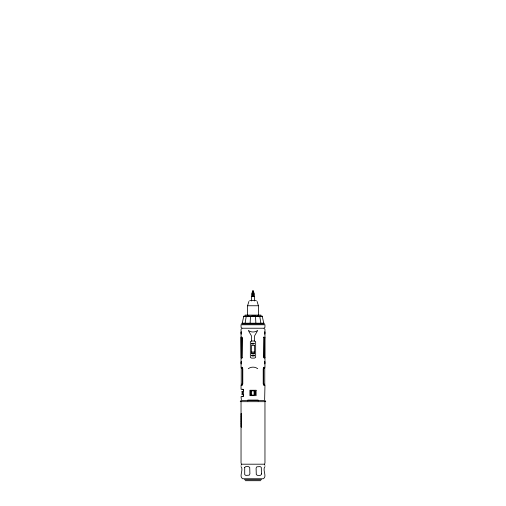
<?xml version="1.0" encoding="UTF-8"?>
<svg xmlns="http://www.w3.org/2000/svg" width="506" height="506" viewBox="0 0 506 506"><rect width="100%" height="100%" fill="white"/><g stroke="black" fill="none" stroke-linecap="round" stroke-linejoin="round"><path stroke-width="0.76" d="M250.116 323.22L250.502 316.623C251.431 315.573 260.116 316.573 253 316.117M242.058 389.569L243.323 389.696L243.588 390.974L243.538 395.667L243.323 396.198L242.058 396.325M252.798 291.083L253 296.586L253.202 291.083M264.878 357.261L264.701 358.052L264.701 337.148L264.878 337.945M243.588 394.92L243.146 396.559L241.039 396.698L241.356 399.753M242.772 384.048L242.772 368.621M263.228 368.621L263.228 384.048M242.153 391.391L242.703 393.118L242.153 394.509M241.039 465.273L241.577 464.344M241.634 384.048L241.457 384.775M264.366 368.621L264.543 367.894M245.119 323.22L246.175 316.623L245.024 316.117L243.677 316.623L243.784 316.117L242.229 323.22M264.809 401.789L265.327 401.631L265.22 400.607L240.78 400.607L240.673 401.682L241.191 401.789M254.398 300.988L254.398 293.758L253 290.944L251.602 293.758L251.602 300.988M247.567 315.099L247.567 305.75L248.939 301.393M241.242 385.414L241.242 367.261M264.758 367.261L264.758 385.414M264.644 399.753L264.961 385.414L263.961 385.414A1.562 0.595 -90 0 1 263.36 383.852L263.36 368.823A1.562 0.595 -90 0 1 263.961 367.261L264.961 367.261L264.961 329.317L263.885 328.236L264.929 327.439L264.961 324.757L241.039 324.757L241.071 327.439L242.115 328.236L241.039 329.317L241.039 367.261L242.039 367.261A1.562 0.595 -90 0 1 242.64 368.823L242.64 383.852A1.562 0.595 -90 0 1 242.039 385.414L241.039 385.414L241.039 389.196L243.146 389.335L243.588 390.974M260.881 323.22L259.825 316.623L260.976 316.117L262.323 316.623L262.216 316.117L263.771 323.22M264.423 464.053L264.961 463.123L264.961 402.479M243.677 316.623L244.094 316.301M263.443 368.09L264.746 367.894M242.557 384.579L241.254 384.775M248.288 368.697C250.951 366.597 255.049 366.597 257.712 368.697M254.796 316.301L255.498 316.623L257.605 316.117L259.825 316.623M251.564 341.025L250.343 341.676L250.343 357.457L251.564 358.109L254.436 358.109L255.656 357.457L255.656 341.676L254.436 341.025L251.564 341.025L251.425 335.839L248.288 330.431C250.951 332.537 255.049 332.537 257.712 330.431L254.575 335.839L254.436 341.025M246.175 316.623L248.395 316.117L250.502 316.623M252.652 291.083L253.348 291.083M251.602 296.586L254.398 296.586M249.698 300.621L256.302 300.621M247.567 305.75L258.433 305.75L258.433 315.099M245.081 315.099L260.919 315.099M244.17 316.067L261.83 316.067M241.849 323.22L264.151 323.22M241.697 323.903L264.303 323.903M242.482 328.236L263.518 328.236M241.254 367.894L242.557 368.09M264.746 384.775L263.443 384.579M240.242 401.682L265.758 401.682M241.324 413.781L241.324 415.078M241.305 416.046L241.305 417.501M241.305 418.361L241.305 419.809M241.305 420.676L241.305 422.124M241.305 422.984L241.305 424.439M241.324 425.407L241.324 426.703M242.115 464.198L263.885 464.198M241.039 466.602C243.924 469.669 238.547 476.823 242.697 478.752L263.303 478.752C267.453 476.823 262.076 469.669 264.961 466.602M244.354 479.726L261.646 479.726M245.334 480.7L260.666 480.7M264.423 464.344L264.961 465.273M241.577 464.053L241.039 463.123L241.039 402.479M261.912 316.301L262.323 316.623M264.543 384.775L264.366 384.048M241.457 367.894L241.634 368.621M257.061 301.393L258.433 305.75M255.498 316.623L255.884 323.22M258.155 400.986L258.155 400.069L247.845 400.069L247.845 400.986M254.221 343.277L253.531 343.277M253.93 343.365L253.93 344.08L253.816 343.365M253 290.944L253 296.586M252.114 343.277L251.659 343.277L251.659 344.08L251.773 343.365M242.058 391.201L242.058 394.693M241.362 413.516L241.362 426.969M241.09 362.119C241.115 367.577 241.779 359.424 241.09 362.119M241.096 332.284C241.122 337.698 241.754 329.83 241.096 332.284M264.613 332.284C264.638 337.698 265.27 329.83 264.613 332.284M264.619 362.043C264.644 367.457 265.245 359.798 264.619 362.043M252.93 355.465C253.228 356.711 253.734 354.567 252.93 355.465M253.557 355.541C252.741 356.97 252.734 354.111 253.557 355.541M241.179 337.148L241.299 358.052L241.179 337.148M255.435 393.383C255.094 393.523 253.974 392.877 255.435 393.383M255.435 392.498C254.48 393.801 254.537 391.189 255.435 392.498M251.621 355.288C252.026 356.926 252.114 354.801 251.621 355.288M252.987 343.429C253.405 345.079 253.468 342.929 252.987 343.429M255.347 392.498L254.676 392.498L255.347 392.498M244.708 467.373L244.708 474.622L245.777 475.393L249.18 475.185L249.901 473.844L249.711 467.373L248.459 466.602L245.777 466.602L244.708 467.373M261.457 473.844L261.292 474.622L260.223 475.393L257.541 475.393L256.289 474.622L256.099 468.151L256.82 466.81L260.223 466.602L261.292 467.373L261.457 473.844M241.868 337.148L241.691 357.261L242.216 358.052L242.393 337.945L241.868 337.148M263.784 337.148L263.607 357.261L264.132 358.052L264.309 337.945L263.784 337.148M254.044 355.136L253.892 355.775C253.405 353.909 253.898 357.16 254.082 355.326C254.227 357.16 254.815 353.922 254.297 355.769L254.044 355.136M252.481 343.277C251.343 344.422 253.848 344.169 252.481 343.277M252.532 343.429L252.393 343.776L252.532 343.429M255.03 394.035L254.607 394.408L255.018 393.915L255.416 394.351L255.03 394.035M254.581 345.44L251.419 345.44L251.419 353.688L254.581 353.688L254.581 345.44M254.309 352.005L251.691 352.005L251.691 353.055L254.309 353.055L254.309 352.005M252.374 355.136L252.26 355.946L252.734 355.946L252.374 355.136M256.099 390.259L249.901 390.259L249.901 395.641L256.099 395.641L256.099 390.259M254.101 390.834L250.483 390.834L250.483 395.066L254.101 395.066L254.101 390.834M251.577 391.106L250.755 391.106L250.755 394.788L251.577 394.788L251.577 391.106M255.416 391.574L254.607 391.574L254.607 392.055L255.416 391.574M255.416 393.807L254.607 393.915L255.416 393.807M241.571 413.516L241.122 413.516L241.122 426.969L241.571 426.969L241.571 413.516"/></g></svg>
